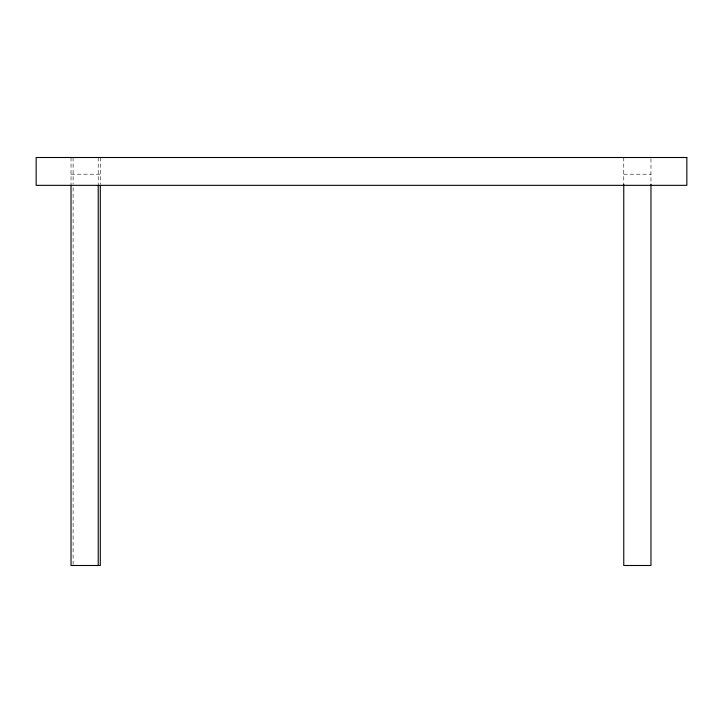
<?xml version="1.0" encoding="UTF-8"?>
<svg xmlns="http://www.w3.org/2000/svg" width="723" height="723" viewBox="0 0 723 723"><rect width="100%" height="100%" fill="white"/><g stroke="black" fill="none" stroke-linecap="round" stroke-linejoin="round"><path stroke-width="0.54" stroke-dasharray="3.62 2.71" d="M71.026 174.207L100.298 174.207M623.759 174.207L650.962 174.207M650.962 158.617L650.962 185.341M623.759 157.506L623.759 185.341M100.298 157.506L100.298 184.229M98.22 157.506L98.22 185.341M73.104 157.506L73.104 184.229M73.104 187.6L73.104 564.365M71.026 157.506L71.026 185.341"/><path stroke-width="1.08" d="M650.962 184.356L650.962 565.494L623.759 565.494L623.759 184.356M100.298 185.341L100.298 565.494L71.026 565.494L71.026 185.341M98.22 185.341L98.22 565.494M686.85 157.506L36.15 157.506L36.15 185.341L686.85 185.341L686.85 157.506"/></g></svg>
